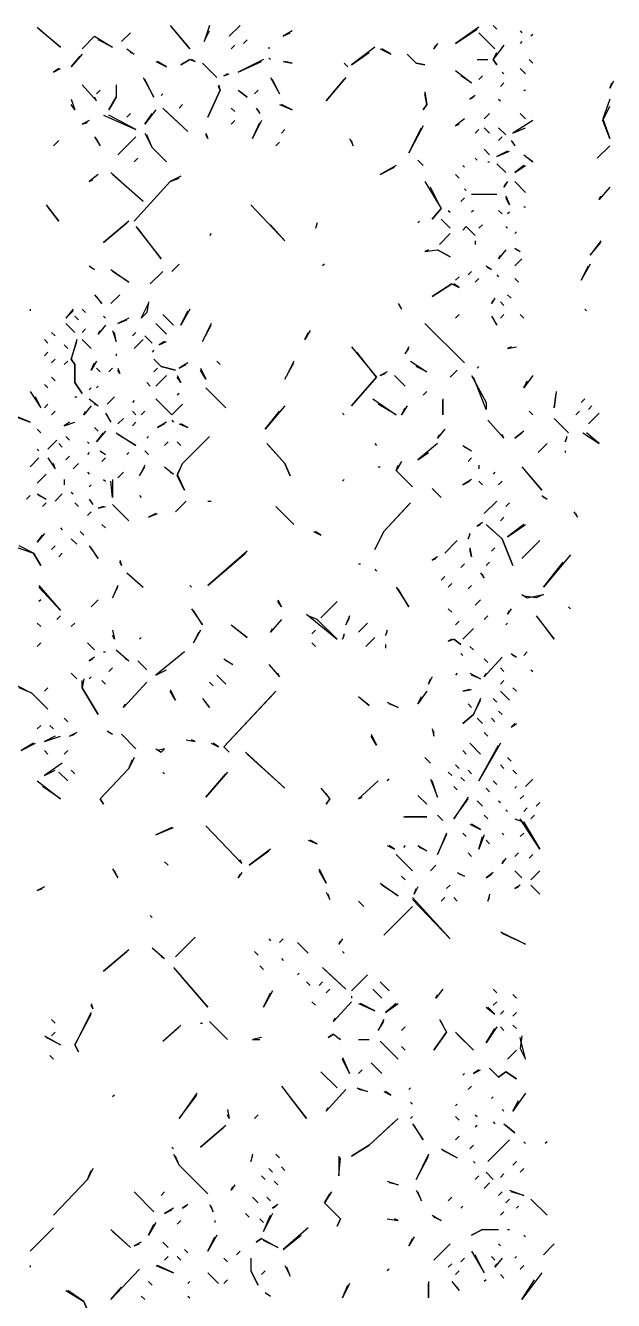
# Model space of a CAD drawing. Extents: x 1 to 2775, y -31 to 2075.
# Drawn here: x 1642.9 to 1697.5, y 492.4 to 610.8 of the extents above; entities that cross this region are included whole.
import ezdxf

# ---------------------------------------------------------------- set-up
doc = ezdxf.new("R2010")
doc.units = 0
doc.layers.add('LINEWORK', color=4, linetype='CONTINUOUS')

msp = doc.modelspace()

# ---------------------------------------------------------------- linework, layer by layer
at = {"layer": 'LINEWORK'}
for points in [[(1644, 610.6667), (1646.1667, 608.8333), (1644.1667, 610.5)], [(1652.6667, 610.1667), (1651.8333, 609.3333)], [(1656.3333, 610.8333), (1658.1667, 608.6667), (1656.5, 610.6667)], [(1660, 610.8333), (1659.5, 609.3333), (1660, 610.3333)], [(1662.8333, 610.8333), (1661.8333, 609.8333)], [(1667.6667, 610.3333), (1666.8333, 609.8333), (1667.5, 610.1667)], [(1685, 610.6667), (1682.8333, 609.1667), (1684.8333, 610.5)], [(1685, 610.1667), (1686.5, 608.6667)], [(1686.3333, 610.8333), (1686.6667, 610.5)], [(1688.8333, 610.3333), (1689, 610.1667)], [(1690, 610), (1689.8333, 609.8333)], [(1649.3333, 609.8333), (1648.1667, 608.6667), (1649.3333, 609.8333), (1651, 608.8333), (1649.6667, 609.5)], [(1652.3333, 608.6667), (1653, 608.1667), (1652.6667, 608.3333)], [(1662.3333, 609), (1662, 608.6667)], [(1663.5, 609.5), (1663.1667, 609.1667)], [(1665.5, 608.8333), (1665.5, 608.6667)], [(1675.3333, 608.8333), (1673.1667, 607.1667), (1674.8333, 608.3333)], [(1675.8333, 608.6667), (1676.8333, 608.1667), (1676, 608.6667)], [(1681.1667, 609.1667), (1680.8333, 608.6667), (1681, 609)], [(1687.3333, 609), (1686.3333, 607.6667), (1686.6667, 607.1667), (1686.3333, 607.6667), (1686.6667, 608.3333)], [(1689, 609.3333), (1688.8333, 609.1667)], [(1648.1667, 608.1667), (1647.1667, 607), (1648, 608)], [(1655, 607.5), (1656, 607), (1655.1667, 607.5)], [(1658.1667, 607.6667), (1657.3333, 607.1667), (1658.1667, 607.6667), (1658.6667, 607.5), (1658.3333, 607.6667)], [(1665, 607.6667), (1662.6667, 606.5), (1664.8333, 607.5)], [(1665.5, 607.8333), (1665.6667, 607.6667)], [(1666.8333, 607.5), (1667.6667, 607.3333), (1667, 607.5)], [(1678.3333, 608.1667), (1679.1667, 607.3333), (1680, 607.1667), (1679.1667, 607.3333)], [(1684.8333, 607.6667), (1685.8333, 607.6667)], [(1689.6667, 607.6667), (1690, 607.3333)], [(1646, 606.8333), (1645.5, 606.5), (1646.1667, 606.8333)], [(1659.3333, 607.3333), (1660.6667, 606)], [(1661.6667, 606.3333), (1661.3333, 606.1667), (1661.8333, 606.3333)], [(1672.5, 607.3333), (1672.8333, 607)], [(1682.8333, 606.6667), (1684.3333, 605.5), (1683.3333, 606.1667)], [(1687.1667, 606.5), (1687.3333, 606.3333)], [(1688.8333, 606.8333), (1689.3333, 606.3333)], [(1648.1667, 605.3333), (1649.5, 603.8333), (1649.3333, 604.1667)], [(1651.3333, 605.3333), (1651.3333, 604.1667), (1650.6667, 603), (1651.3333, 604.1667)], [(1653.8333, 606), (1654.8333, 604.1667), (1654, 605.8333)], [(1660.8333, 605.3333), (1661, 604.8333), (1659.8333, 602.3333), (1661, 604.8333), (1660.8333, 605.1667)], [(1665.6667, 606), (1666.5, 604.5), (1665.8333, 605.8333)], [(1672.6667, 606), (1670.8333, 603.8333), (1672.5, 605.8333)], [(1685.3333, 606.1667), (1685, 605.8333)], [(1687.3333, 605.5), (1687, 605.1667)], [(1697.5, 605.6667), (1697.1667, 605), (1697.3333, 605.5)], [(1647.1667, 604), (1647.5, 603), (1647.1667, 603.5)], [(1649.8333, 604.8333), (1649.5, 604.5)], [(1655.6667, 604.5), (1655.5, 604.3333)], [(1662.6667, 604.8333), (1663.5, 604.1667), (1662.8333, 604.6667)], [(1664.5, 604.8333), (1664.1667, 604.5)], [(1680, 604.6667), (1680.1667, 603.5), (1679.8333, 603), (1680.1667, 603.5), (1680, 604.5)], [(1684.6667, 604.3333), (1684.1667, 604), (1684.5, 604.1667)], [(1686.8333, 604), (1687, 603.8333)], [(1689.1667, 604.8333), (1689.3333, 604.8333)], [(1697.1667, 604), (1696.5, 602.1667), (1697.1667, 600.3333), (1696.5, 602), (1697.1667, 603.3333)], [(1655, 603), (1654, 601.6667), (1654.6667, 602.6667)], [(1655.6667, 603.1667), (1658, 601), (1655.8333, 603)], [(1657.5, 603.5), (1657.1667, 603.1667)], [(1662, 603.1667), (1662.3333, 602.8333)], [(1664.3333, 603.1667), (1664.6667, 602.6667), (1664.5, 603)], [(1666.5, 603.5), (1667.6667, 603), (1666.6667, 603.5)], [(1648.8333, 602), (1648.1667, 601.6667), (1648.6667, 601.8333)], [(1650.1667, 602.5), (1653.1667, 601.1667), (1650.6667, 602.5)], [(1652.6667, 602.6667), (1652.3333, 602.3333)], [(1662.3333, 602), (1662, 601.6667)], [(1664.8333, 602), (1664, 600.3333), (1664.6667, 601.8333)], [(1683.6667, 602.1667), (1682.8333, 601.5), (1683.1667, 601.6667)], [(1686, 602.6667), (1685.5, 602.1667)], [(1690, 602), (1688.1667, 600.8333), (1689.3333, 601.3333)], [(1688.8333, 602.6667), (1689.3333, 602.1667)], [(1649.3333, 600.5), (1649.8333, 599.6667), (1649.5, 600.3333)], [(1653.1667, 600.5), (1651.5, 598.8333)], [(1654, 600.8333), (1654.6667, 599.5), (1656, 598.1667), (1654.6667, 599.5), (1654.1667, 600.6667)], [(1659.6667, 600.8333), (1659.8333, 600.3333), (1659.6667, 600.6667)], [(1667, 601.1667), (1666.6667, 600.8333)], [(1679.8333, 601.5), (1678.5, 599), (1679.6667, 601.3333)], [(1685, 601.1667), (1684.6667, 600.8333)], [(1685.5, 601.3333), (1686, 600.8333)], [(1686.8333, 601.3333), (1687.5, 600.6667)], [(1687.1667, 600.5), (1686.8333, 600.1667)], [(1646, 600.1667), (1645.5, 599.6667)], [(1666.5, 600), (1666.1667, 599.6667)], [(1673, 600.3333), (1673.3333, 599.6667), (1673.1667, 600.1667)], [(1685.5, 599.3333), (1686, 598.8333)], [(1688, 600.1667), (1688.3333, 599.6667), (1688.1667, 600)], [(1697.1667, 599.6667), (1696, 598.5)], [(1653.3333, 598.5), (1653, 598.1667)], [(1679.3333, 598.3333), (1679.8333, 597.8333)], [(1684.6667, 598.5), (1684.8333, 598.3333)], [(1685.8333, 598.1667), (1686, 598.1667)], [(1687.6667, 599.1667), (1686.6667, 598.6667), (1687.8333, 599.1667)], [(1689.1667, 598.8333), (1690, 598.1667), (1689.3333, 598.6667)], [(1649.6667, 597), (1648.8333, 596.3333), (1649.1667, 596.5)], [(1650.8333, 597.1667), (1653.8333, 594.5), (1651, 597)], [(1657.3333, 596.8333), (1656.3333, 596.3333), (1653, 592.6667), (1656.3333, 596.3333), (1657.1667, 596.6667)], [(1677.3333, 597.8333), (1675.8333, 597), (1677.1667, 597.6667)], [(1682.8333, 597), (1683.1667, 596.6667)], [(1683.5, 597.8333), (1683.6667, 597.6667)], [(1686.6667, 598), (1687.5, 597.1667)], [(1689.1667, 597.8333), (1688.3333, 597.1667), (1689.3333, 597.8333)], [(1680, 596.3333), (1681.5, 593.8333), (1680.6667, 592.8333), (1681.5, 593.8333), (1680.5, 595.8333)], [(1683.6667, 595.6667), (1683.8333, 595.5)], [(1687.6667, 596.3333), (1687.3333, 595.8333), (1687.5, 596.1667)], [(1688.3333, 596.3333), (1689.3333, 595.3333)], [(1697.1667, 595.8333), (1696.1667, 594.6667), (1696.3333, 595)], [(1683.6667, 594.8333), (1683.3333, 594.5)], [(1684.3333, 595.1667), (1686.6667, 595.1667)], [(1687.5, 595), (1687.8333, 594.1667), (1687.5, 594.8333)], [(1644.8333, 594.1667), (1646, 592.6667), (1645, 594)], [(1663.8333, 594.1667), (1667, 590.8333), (1665.6667, 592.3333)], [(1682.1667, 593.6667), (1682.3333, 593.5)], [(1684.5, 593.6667), (1684.3333, 593.5)], [(1686.8333, 593.6667), (1687.1667, 593.3333)], [(1687.8333, 593.5), (1687.6667, 593.3333)], [(1689.1667, 594), (1689.3333, 594)], [(1652.5, 592.6667), (1650.1667, 590.6667), (1652.3333, 592.5)], [(1653.1667, 592.1667), (1655.5, 589.1667), (1653.3333, 592)], [(1670, 592.5), (1669.8333, 592), (1670, 592.3333)], [(1679.5, 592.6667), (1679.3333, 592.5)], [(1681.5, 592.8333), (1682.3333, 592)], [(1683.8333, 592.1667), (1683.5, 591.8333), (1683.8333, 592.1667), (1684.6667, 591.3333)], [(1685.3333, 592.3333), (1685, 592)], [(1687.5, 592.1667), (1687.6667, 592)], [(1660.1667, 591.5), (1660, 591.3333)], [(1682.3333, 591.5), (1681.3333, 590.5)], [(1688.5, 591.6667), (1688.3333, 591.5)], [(1680.3333, 590), (1680, 589.8333), (1681.1667, 590), (1682.3333, 589.3333), (1681.1667, 590)], [(1684.6667, 590.8333), (1684.6667, 590.5)], [(1687.5, 590), (1686.8333, 589.1667), (1687, 589.5)], [(1688.3333, 590.1667), (1688.8333, 589.8333), (1688.5, 590)], [(1696.3333, 590.8333), (1695.3333, 589.5), (1696.3333, 590.6667)], [(1657.1667, 588.6667), (1656.5, 588)], [(1670.6667, 588.6667), (1670.5, 588.5)], [(1689, 589.1667), (1688.3333, 588.5)], [(1695.3333, 588.6667), (1694.5, 587.1667), (1695.1667, 588.5)], [(1648.8333, 588.5), (1649.3333, 588.1667), (1649, 588.3333)], [(1650.8333, 588.1667), (1652.5, 587), (1651, 588)], [(1655.6667, 588), (1654.5, 586.8333)], [(1683.1667, 587.5), (1682.8333, 587.1667)], [(1684.3333, 588), (1684, 587.6667)], [(1685.6667, 588.5), (1686.1667, 588.1667), (1685.8333, 588.3333)], [(1686.6667, 587.6667), (1686.8333, 587.5)], [(1682.5, 586.8333), (1680.6667, 585.6667), (1682.5, 586.8333), (1683.1667, 586.5), (1682.6667, 586.8333)], [(1685, 587.3333), (1684.6667, 587)], [(1688.3333, 587.3333), (1688.6667, 587)], [(1649.3333, 585.8333), (1650, 585), (1649.5, 585.6667)], [(1651.6667, 585.8333), (1650.8333, 585)], [(1654.3333, 585.1667), (1654.1667, 584.1667), (1653.6667, 583.6667), (1654.3333, 585)], [(1677.5, 585), (1677.8333, 584.5), (1677.6667, 584.8333)], [(1686.5, 585.5), (1686.1667, 585), (1686.3333, 585.3333)], [(1687, 585.1667), (1687.3333, 584.8333)], [(1687.6667, 585.8333), (1688, 585.5)], [(1643.3333, 584.5), (1643.3333, 584.3333)], [(1647.3333, 584.5), (1646.6667, 583.6667), (1647.3333, 584.3333)], [(1647.5, 583.8333), (1647.8333, 583.5)], [(1648.1667, 584.5), (1648.5, 584.1667)], [(1650.1667, 583.8333), (1650.3333, 583.6667)], [(1655.6667, 584), (1656.6667, 583)], [(1658.1667, 584.5), (1657.3333, 583), (1658, 584.3333)], [(1683.1667, 584), (1682.8333, 583.6667)], [(1686.1667, 583.8333), (1686.6667, 583), (1686.3333, 583.6667)], [(1687.3333, 584), (1687, 583.6667)], [(1688.8333, 584), (1689.1667, 583.6667)], [(1694.8333, 584.5), (1695, 584.3333)], [(1646.6667, 583.1667), (1647.5, 582.3333)], [(1648.5, 582.6667), (1648.1667, 582.3333)], [(1650.3333, 583), (1649.6667, 582.1667), (1649.8333, 582.5)], [(1652.5, 583.6667), (1651.5, 583.1667), (1652.3333, 583.5)], [(1655, 583.1667), (1656, 582.1667)], [(1660.1667, 583.1667), (1659.3333, 581.5), (1660.1667, 583)], [(1680, 583.1667), (1683.6667, 579.5)], [(1644.6667, 581.6667), (1645, 581.3333)], [(1645.3333, 582.3333), (1645.6667, 582)], [(1647.6667, 581.6667), (1647.1667, 579.8333), (1647.5, 579.3333), (1647.5, 577.6667), (1648.1667, 576.6667), (1647.5, 577.6667), (1647.5, 579.3333), (1647.1667, 579.8333), (1647.6667, 581.5)], [(1648.1667, 581.6667), (1649, 580.8333)], [(1651, 582.5), (1651.3333, 581.5), (1651.1667, 582.3333)], [(1653.1667, 582.3333), (1652.8333, 582)], [(1653.8333, 581.6667), (1653, 580.8333)], [(1654, 582), (1654.6667, 581.3333)], [(1655.8333, 581.5), (1655.3333, 581.1667), (1656, 581.5)], [(1669.3333, 582.5), (1668.8333, 581.6667), (1669.1667, 582.3333)], [(1645, 580.5), (1644.6667, 580.1667)], [(1646.5, 581.1667), (1646.8333, 580.8333)], [(1651.3333, 580.3333), (1651.3333, 580.1667)], [(1654.8333, 580.6667), (1654.6667, 580.5)], [(1673.1667, 581), (1675.5, 578.1667), (1673.1667, 575.5), (1675.5, 578.1667), (1673.6667, 580.5)], [(1678.5, 581), (1678.1667, 580.3333), (1678.5, 580.8333)], [(1688, 581), (1687.6667, 580.8333), (1688.5, 581)], [(1645.6667, 579.8333), (1645.3333, 579.5)], [(1646.8333, 579.6667), (1646.5, 579.3333)], [(1649.5, 579.6667), (1649, 578.8333), (1649.3333, 579.5)], [(1654.8333, 579.8333), (1655.5, 579.1667), (1656.8333, 578.8333), (1655.5, 579.1667)], [(1658, 579.5), (1657.1667, 579), (1657.8333, 579.3333)], [(1660.6667, 579.6667), (1661, 579.3333)], [(1667.8333, 579.6667), (1667, 578), (1667.8333, 579.5)], [(1678.6667, 579.6667), (1680.1667, 578.6667), (1679.1667, 579.1667)], [(1685, 579.1667), (1684.8333, 579)], [(1645.3333, 578.1667), (1645.6667, 577.8333)], [(1649.5, 579), (1649.8333, 578.6667)], [(1651, 579), (1650.6667, 578.6667)], [(1651.5, 579), (1651.6667, 578.5), (1651.5, 578.8333)], [(1655.1667, 579), (1654.8333, 578.6667)], [(1656, 578.3333), (1655, 577.3333)], [(1657, 578.3333), (1657.3333, 577.6667), (1657, 578.1667)], [(1659.1667, 579), (1659.6667, 578), (1659.1667, 578.8333)], [(1676.5, 578.6667), (1675.8333, 578.3333), (1676.3333, 578.5)], [(1677.1667, 578.3333), (1678.1667, 577.3333)], [(1683, 578.8333), (1682.3333, 578.1667), (1682.8333, 578.6667)], [(1684.3333, 578.3333), (1685.6667, 575.8333), (1685.6667, 575.1667), (1684.5, 578.1667)], [(1690, 578.3333), (1689.1667, 577.1667), (1689.5, 577.8333)], [(1643.3333, 576.8333), (1644.3333, 575.3333), (1643.8333, 576.3333)], [(1644.6667, 577.5), (1645, 577.1667)], [(1649, 577.1667), (1648.8333, 577)], [(1649.6667, 577.3333), (1649.5, 577.1667)], [(1654.1667, 577.6667), (1654.5, 577.3333)], [(1659.6667, 577.1667), (1661.5, 575.3333)], [(1680.1667, 576.8333), (1679.8333, 576.5)], [(1692.1667, 576.8333), (1692, 575.3333), (1692.1667, 576.6667)], [(1645, 575.6667), (1644.6667, 575.3333)], [(1647.5, 576.3333), (1647.6667, 576.3333)], [(1648.8333, 576.1667), (1649.6667, 575.5), (1649.3333, 575.6667)], [(1651.1667, 576.3333), (1650.5, 575.6667)], [(1653, 576), (1652.8333, 575.8333)], [(1655, 576.1667), (1656.5, 574.6667), (1657.5, 575.6667), (1656.5, 574.6667)], [(1657.1667, 576.6667), (1657, 576.5)], [(1675.1667, 576.1667), (1677.3333, 574.6667), (1675.6667, 575.6667)], [(1681.6667, 576.1667), (1681.6667, 574.6667), (1681.6667, 576)], [(1694.8333, 576.1667), (1694.5, 575.8333)], [(1641.1667, 574.8333), (1643.3333, 574), (1641.3333, 574.8333)], [(1645.6667, 575), (1645.3333, 574.6667)], [(1649, 575.5), (1648.3333, 574.6667), (1648.5, 575)], [(1650.3333, 574.8333), (1650.8333, 574), (1650.5, 574.6667)], [(1652, 574.3333), (1651.5, 573.8333)], [(1652.8333, 575), (1653.1667, 574.6667)], [(1654, 575), (1653.6667, 574.6667)], [(1667, 575.5), (1665.1667, 573.3333), (1666.5, 575)], [(1672.3333, 574.8333), (1672.5, 574.6667)], [(1678.3333, 575.5), (1677.8333, 574.6667), (1678.1667, 575.3333)], [(1689.6667, 575), (1690, 574.6667)], [(1692, 574.3333), (1693.3333, 573)], [(1694.3333, 575), (1694, 574.6667)], [(1695.5, 575.5), (1695.1667, 575.1667)], [(1696.1667, 574.8333), (1695.1667, 573.8333)], [(1644, 573.3333), (1644.3333, 573)], [(1647, 574), (1646.5, 573.6667), (1647.5, 574)], [(1649.3333, 573.5), (1649.6667, 573.1667)], [(1650.3333, 573.1667), (1649.5, 572.1667), (1650.1667, 573)], [(1653.1667, 574), (1652.8333, 573.6667)], [(1656, 574), (1655.1667, 573.5), (1655.8333, 573.8333)], [(1656.5, 574.1667), (1656.6667, 574)], [(1657.1667, 573.8333), (1658, 573.5), (1657.3333, 573.8333)], [(1681.8333, 573.3333), (1681.1667, 572.5), (1681.3333, 572.8333)], [(1685.8333, 574.1667), (1687.3333, 572.5), (1687.1667, 572.8333)], [(1689.1667, 573.1667), (1688.3333, 572.5), (1689, 573)], [(1645.8333, 572.3333), (1645, 571.5)], [(1646, 572), (1646.3333, 571.6667)], [(1646.6667, 572.6667), (1647, 572.3333)], [(1648.6667, 572.1667), (1648.8333, 572)], [(1651.3333, 573), (1653.1667, 571.8333), (1651.5, 572.8333)], [(1654.3333, 572.6667), (1654.1667, 572.5)], [(1656.1667, 572.1667), (1655.8333, 571.8333)], [(1660, 572.6667), (1657.5, 570.1667), (1657, 569.1667), (1657.6667, 567.6667), (1657, 569), (1657.5, 570.1667)], [(1657, 572.1667), (1657.3333, 571.8333)], [(1665.3333, 572), (1667, 570.1667), (1667.5, 569), (1667, 570.1667), (1665.5, 571.8333)], [(1675.3333, 572), (1675.5, 571.8333)], [(1681.1667, 572), (1679.3333, 570.5), (1680.3333, 571.1667)], [(1691.3333, 572), (1690.5, 571.1667)], [(1693.1667, 572.6667), (1693, 572.1667), (1693.1667, 572.5)], [(1694.6667, 573), (1696.1667, 572), (1695, 573)], [(1644, 571.5), (1644.1667, 571.3333)], [(1647, 570.8333), (1646.6667, 570.5)], [(1648.8333, 571.1667), (1648.6667, 571)], [(1649.8333, 571.3333), (1650.3333, 571), (1650, 571.1667)], [(1652.5, 571.1667), (1652.3333, 571)], [(1654, 571.3333), (1654.3333, 571)], [(1683.5, 571.8333), (1684.3333, 571.3333), (1683.6667, 571.6667)], [(1693, 571.3333), (1693, 571.1667)], [(1644.1667, 570.6667), (1643.3333, 569.8333)], [(1645, 570.6667), (1645.6667, 569.6667), (1645.5, 570.1667)], [(1647.8333, 570.1667), (1647.3333, 569.6667)], [(1650.3333, 570.6667), (1650, 570.3333)], [(1654, 570), (1653.5, 569), (1654, 569.8333)], [(1655.8333, 569.8333), (1656.6667, 569.1667), (1656.3333, 569.3333)], [(1675.6667, 569.8333), (1675.8333, 569.8333)], [(1677.8333, 570.3333), (1677.3333, 569.5), (1678.8333, 568), (1677.3333, 569.5), (1677.5, 570)], [(1684.3333, 570.6667), (1684, 570.3333)], [(1685, 570), (1685, 569.6667)], [(1689, 569.8333), (1690.8333, 567.6667), (1689.1667, 569.6667)], [(1644.8333, 569.1667), (1644, 568.3333)], [(1646.5, 568.6667), (1646.5, 568.1667)], [(1648.6667, 569.3333), (1648.8333, 569.1667)], [(1650.1667, 568.6667), (1650.3333, 568.5)], [(1651, 568.6667), (1651, 567), (1650.8333, 568.5)], [(1652, 569.3333), (1651.5, 568.8333)], [(1672.5, 568.6667), (1672.3333, 568.5)], [(1684.3333, 568.6667), (1683.5, 568.1667), (1684.1667, 568.5)], [(1685, 568.5), (1685.3333, 568.1667)], [(1686.5, 569.3333), (1686.3333, 569.1667)], [(1687.1667, 568.5), (1686.8333, 568.1667)], [(1644, 567.3333), (1644.8333, 566.8333), (1644.1667, 567.1667)], [(1646.3333, 567.3333), (1645.6667, 566.6667)], [(1647.1667, 567.5), (1647.3333, 567.3333)], [(1649, 568.1667), (1648.8333, 568)], [(1680.6667, 567.8333), (1681.5, 567)], [(1643.3333, 567.1667), (1643, 566.8333)], [(1644.8333, 566.5), (1644.5, 566.1667)], [(1647.5, 566.5), (1647.8333, 566.1667)], [(1648.8333, 566.8333), (1649.1667, 566.3333), (1649, 566.6667)], [(1650.1667, 566.1667), (1649.6667, 566), (1650.3333, 566.1667)], [(1651, 566.3333), (1652.5, 564.8333)], [(1653.5, 567.1667), (1653.6667, 567)], [(1657.8333, 566.6667), (1656.8333, 565.6667)], [(1659.8333, 566.6667), (1660.1667, 566.6667)], [(1666.1667, 566.1667), (1667.8333, 564.5)], [(1678.6667, 566.5), (1676.1667, 563.8333), (1675.3333, 562.1667), (1676.1667, 563.8333), (1678.5, 566.3333)], [(1686.6667, 566.6667), (1685.5, 565.5)], [(1687.8333, 566.5), (1687.5, 566.1667)], [(1690.8333, 567.1667), (1691.3333, 566.8333), (1691, 567)], [(1649, 565.6667), (1648.6667, 565.3333)], [(1655, 565.5), (1654.3333, 565.1667), (1655.1667, 565.5)], [(1687.3333, 565.1667), (1687, 564.8333)], [(1693.8333, 565.6667), (1694.1667, 565.1667), (1694, 565.5)], [(1644.6667, 563.6667), (1644, 562.8333), (1644.5, 563.5)], [(1646.1667, 564.1667), (1646.3333, 564)], [(1648, 563.8333), (1648.3333, 563.5)], [(1650, 564.5), (1650.3333, 564.1667)], [(1669.6667, 563.8333), (1670.3333, 563.5), (1669.8333, 563.8333)], [(1684.1667, 563.6667), (1684, 563.1667), (1684.1667, 563.5)], [(1685.3333, 564.6667), (1684.8333, 564.3333), (1685.1667, 564.5)], [(1685.6667, 564.5), (1687.1667, 563.1667), (1688.1667, 560.6667), (1687.1667, 563.1667), (1685.8333, 564.3333)], [(1689.1667, 564.5), (1687.6667, 563.3333), (1689.3333, 564.5)], [(1641.6667, 562.5), (1643.6667, 561.8333), (1644.3333, 560.6667), (1643.6667, 561.8333), (1642.3333, 562.5)], [(1645.6667, 562.5), (1645.3333, 562.1667)], [(1647.1667, 563.1667), (1647.6667, 562.6667)], [(1648.8333, 562.5), (1649.6667, 561.3333), (1649, 562.3333)], [(1683, 563), (1681.8333, 561.8333)], [(1690.6667, 563), (1689, 561.3333)], [(1646.3333, 561.8333), (1646, 561.5)], [(1663.5, 562), (1659.8333, 558.8333), (1663.3333, 561.8333)], [(1681.1667, 561.5), (1680.6667, 561.1667), (1681, 561.3333)], [(1684.1667, 562.3333), (1684.3333, 561.5), (1684.1667, 562.1667)], [(1686.5, 562.3333), (1686.1667, 562)], [(1693.5, 561.6667), (1691, 558.6667), (1692.8333, 561)], [(1651.6667, 561.1667), (1651.8333, 560.6667), (1651.6667, 561)], [(1673.8333, 560.8333), (1674, 560.8333)], [(1675.3333, 560.3333), (1675.5, 560.1667)], [(1683.6667, 560.8333), (1683.3333, 560.5)], [(1686, 561), (1685.6667, 560.6667)], [(1652.3333, 560), (1653.8333, 558.6667), (1652.5, 559.8333)], [(1681.8333, 559.6667), (1681.5, 559.3333)], [(1682.5, 559), (1682.1667, 558.6667)], [(1685.1667, 560), (1685.5, 559.5), (1685.3333, 559.8333)], [(1644.1667, 558.8333), (1646.1667, 556.5), (1644.1667, 558.6667)], [(1651.5, 558.8333), (1651, 557.6667), (1651.5, 558.6667)], [(1658.1667, 558.8333), (1658.3333, 558.6667)], [(1677.3333, 558.6667), (1678.5, 556.8333), (1677.5, 558.5)], [(1684.3333, 558.8333), (1684, 558.5)], [(1689, 558), (1689.5, 557.6667), (1691, 558), (1690.3333, 557.6667), (1689.1667, 557.8333)], [(1644.3333, 557.5), (1644.1667, 557.3333)], [(1649.6667, 557.5), (1649, 556.8333)], [(1658.3333, 556.6667), (1659.3333, 555.1667), (1658.5, 556.5)], [(1666.3333, 557.5), (1666.6667, 556.8333), (1666.3333, 557.3333)], [(1671.8333, 557.3333), (1670.3333, 555.8333)], [(1682.1667, 556.6667), (1682.5, 556.3333)], [(1685.1667, 557.5), (1684.6667, 557)], [(1688, 556.6667), (1687.6667, 556.1667), (1687.8333, 556.5)], [(1693.3333, 556.8333), (1693.5, 556.6667)], [(1646.1667, 556), (1645.8333, 555.6667)], [(1666.6667, 555.6667), (1665.6667, 554.5), (1665.8333, 554.8333)], [(1669, 556.1667), (1671.8333, 553.8333), (1670, 555.6667), (1669.1667, 556)], [(1673, 556), (1672.6667, 555.1667), (1673, 555.8333)], [(1683.1667, 555.5), (1682.8333, 555.1667)], [(1685.8333, 556), (1685.5, 555.6667)], [(1690.3333, 556), (1692, 553.8333), (1690.5, 555.8333)], [(1644, 555.3333), (1644.3333, 555)], [(1647.5, 555.3333), (1647.1667, 555)], [(1651, 554.6667), (1651.1667, 553.8333), (1651, 554.1667)], [(1659.1667, 554.6667), (1658.5, 553.5), (1659, 554.5)], [(1662, 555.1667), (1663.5, 554), (1662.1667, 555)], [(1669.8333, 554.6667), (1669.5, 554.3333)], [(1672.5, 554.3333), (1672.3333, 553.8333), (1672.5, 554.1667)], [(1674.6667, 555.3333), (1673.8333, 554.5)], [(1676.5, 554.6667), (1676.3333, 554.1667), (1676.5, 554.5)], [(1684.5, 554.8333), (1683.5, 553.8333)], [(1687.6667, 555.3333), (1687.5, 555.1667)], [(1644.3333, 553.5), (1644, 553.1667)], [(1648.6667, 553.5), (1649.3333, 552.8333)], [(1653.6667, 554), (1653.5, 553.8333)], [(1669.5, 553.5), (1669.8333, 553.1667)], [(1675.3333, 554), (1674.5, 553.1667)], [(1676.3333, 553.3333), (1676.3333, 553)], [(1682.5, 553.8333), (1682.1667, 553.6667), (1682.6667, 553.8333), (1683.3333, 553.3333), (1682.6667, 553.8333)], [(1684.1667, 553.1667), (1684.5, 552.8333)], [(1649.3333, 552.1667), (1648.8333, 551.8333), (1649.1667, 552)], [(1650.1667, 552.6667), (1650.3333, 552.6667)], [(1651.3333, 552.8333), (1652.5, 551.8333), (1652.1667, 552)], [(1653.3333, 551.8333), (1654.1667, 551)], [(1657.6667, 552.6667), (1655, 550.5), (1656, 551)], [(1661.3333, 552), (1662.1667, 551.5), (1661.5, 551.8333)], [(1683.3333, 552.5), (1683.5, 552.3333)], [(1687.1667, 552.1667), (1685.5, 550.3333), (1685.6667, 550.6667)], [(1685.5, 552), (1685.8333, 551.6667)], [(1688, 552.5), (1688.5, 552.1667), (1688.1667, 552.3333)], [(1689.5, 552.6667), (1689.1667, 552.3333)], [(1647.1667, 550.6667), (1647.6667, 550.1667)], [(1651, 551.1667), (1650.6667, 550.8333)], [(1665.5, 551.5), (1666.5, 550.3333), (1666.3333, 550.6667)], [(1683, 550.6667), (1682.8333, 550.5)], [(1684.1667, 550.6667), (1685.1667, 550.1667), (1684.3333, 550.5)], [(1687, 551.1667), (1687.3333, 550.8333)], [(1689.8333, 551), (1690, 550.8333)], [(1642.1667, 549.5), (1643.5, 548.8333), (1645, 547.3333), (1643.5, 548.8333), (1642.3333, 549.3333)], [(1648.3333, 550.1667), (1648.1667, 549.3333), (1649.6667, 546.8333), (1648.1667, 549.3333), (1648.1667, 550)], [(1649, 550.3333), (1648.8333, 550.1667)], [(1650, 550), (1650.3333, 549.6667)], [(1654.1667, 549.8333), (1652, 547.5), (1652.1667, 547.8333)], [(1660, 549.8333), (1660.3333, 549.5)], [(1660.6667, 550.5), (1661.5, 549.6667)], [(1680.6667, 550.3333), (1680.3333, 549.6667), (1680.5, 550.1667)], [(1687.3333, 550), (1687, 549.6667)], [(1645, 549.3333), (1644.6667, 549)], [(1656.3333, 549.1667), (1656.8333, 548.1667), (1656.3333, 549)], [(1659.3333, 548.3333), (1660, 547.5), (1659.5, 548.1667)], [(1666.1667, 549), (1661.3333, 543.8333), (1661.8333, 543.3333), (1661.3333, 543.8333), (1666, 548.8333)], [(1673.8333, 548.5), (1674.8333, 547.6667), (1674, 548.3333)], [(1680.1667, 549), (1679.3333, 547.8333), (1679.6667, 548.5)], [(1684.1667, 549.1667), (1683.5, 549), (1684.3333, 549.1667)], [(1685.1667, 548.3333), (1684.5, 546.8333), (1683.5, 546), (1684.5, 546.8333), (1685.1667, 548.1667)], [(1686.3333, 548.3333), (1686.6667, 548)], [(1687, 549), (1687.8333, 548.1667)], [(1688.1667, 549.3333), (1688.5, 549)], [(1676.5, 548), (1677.5, 547.5), (1676.6667, 547.8333)], [(1684, 547.8333), (1684.3333, 547.5)], [(1686.8333, 547.1667), (1687.1667, 546.8333)], [(1646.5, 546.5), (1646.8333, 546.1667)], [(1684.8333, 546.5), (1685.3333, 546)], [(1686.1667, 546.5), (1686.5, 546.1667)], [(1688.3333, 546), (1688, 545.6667), (1688.5, 546)], [(1644.3333, 545.8333), (1644, 545.5)], [(1645.6667, 544.8333), (1644.6667, 544.3333), (1646.1667, 544.8333)], [(1645.1667, 545.8333), (1645.5, 545.5)], [(1647.6667, 545.1667), (1647, 544.8333), (1647.5, 545)], [(1650.5, 545.3333), (1651, 545), (1650.6667, 545.1667)], [(1651.8333, 545), (1653.1667, 543.6667)], [(1675, 545), (1675.5, 544), (1675, 544.8333)], [(1680.6667, 545.5), (1680.8333, 544.8333), (1680.8333, 545.3333)], [(1685.5, 545.1667), (1685.8333, 544.8333)], [(1643.6667, 544.1667), (1642.5, 543.5), (1643.8333, 544.1667)], [(1655, 543.6667), (1655.5, 543.3333), (1655.8333, 543.6667), (1655.1667, 543.5)], [(1657.8333, 544.5), (1658.6667, 544.3333), (1658.3333, 544.5)], [(1660.1667, 544.1667), (1660.8333, 543.8333), (1660.3333, 544.1667)], [(1684.1667, 544.1667), (1685.1667, 543.1667)], [(1687, 544.1667), (1685, 540.6667), (1686.8333, 544)], [(1644.6667, 543.5), (1645, 543.1667)], [(1646.8333, 543.5), (1646.5, 543.1667)], [(1653, 542.8333), (1652.5, 541.8333), (1649.8333, 539), (1650.1667, 538.5), (1649.8333, 539), (1652.5, 541.8333), (1652.8333, 542.6667)], [(1663.3333, 543.3333), (1667, 540), (1663.5, 543.1667)], [(1680, 542.8333), (1680.5, 542.3333)], [(1683.5, 543.5), (1683.8333, 543.1667)], [(1687.6667, 542.8333), (1688, 542.5)], [(1646.3333, 542.3333), (1644.6667, 541.1667), (1645.6667, 541.6667)], [(1646, 541.5), (1646.8333, 540.6667)], [(1647.1667, 541.6667), (1647.5, 541.3333)], [(1655.6667, 541.5), (1655.8333, 541.3333)], [(1661.6667, 541.5), (1659.6667, 539.1667), (1661.5, 541.3333)], [(1682.1667, 541.5), (1682.5, 541.1667)], [(1682.8333, 542.1667), (1683.1667, 541.8333)], [(1684, 541.6667), (1684.3333, 541.3333)], [(1687, 542.1667), (1687.3333, 541.8333)], [(1688.1667, 541.6667), (1688.5, 541.3333)], [(1644, 540.6667), (1646.1667, 539), (1644.5, 540.1667)], [(1670.3333, 540), (1671.1667, 539), (1670.8333, 538.5), (1671.1667, 539), (1670.8333, 539.5)], [(1675.6667, 540.6667), (1673.8333, 539), (1674.1667, 539.1667)], [(1676.6667, 540.8333), (1676.5, 540.6667)], [(1680.5, 540.8333), (1681.1667, 539.1667), (1680.6667, 540.6667)], [(1682.6667, 540.1667), (1683, 539.8333)], [(1683.3333, 541), (1683.6667, 540.6667)], [(1685.6667, 540), (1686, 539.6667)], [(1686.3333, 540.6667), (1686.6667, 540.3333)], [(1688.5, 540.1667), (1688.3333, 540)], [(1690, 540.8333), (1689.3333, 540.1667)], [(1679.3333, 539.3333), (1680.1667, 538.5)], [(1684, 539.1667), (1682.6667, 537.1667), (1684, 539)], [(1684.8333, 538.8333), (1685.3333, 538.3333)], [(1686.8333, 538.8333), (1687, 538.6667)], [(1689.1667, 539.3333), (1688.8333, 539)], [(1687.5, 538), (1687.6667, 537.8333)], [(1689.5, 538.1667), (1689.1667, 537.8333)], [(1690.6667, 538.6667), (1690.3333, 538.3333)], [(1659.6667, 536.5), (1663, 533), (1662.8333, 533.3333)], [(1678, 537.3333), (1680.1667, 537.3333), (1678.1667, 537.3333)], [(1681.1667, 537.5), (1681.6667, 537)], [(1684.1667, 536.6667), (1685.1667, 536.1667), (1684.3333, 536.6667)], [(1685.5, 537.5), (1685.8333, 537.1667)], [(1688.3333, 537.1667), (1689.1667, 536.8333), (1690.6667, 534.3333), (1688.8333, 537.1667)], [(1690.1667, 537.5), (1689.8333, 537.1667)], [(1656.5, 536.3333), (1655, 535.6667), (1656.6667, 536.3333)], [(1682, 535.8333), (1681.1667, 533.8333), (1682, 535.6667)], [(1683.5, 535.8333), (1683.8333, 535.5)], [(1685.5, 535.6667), (1685, 534.3333), (1685.3333, 535.5)], [(1687.1667, 535.8333), (1687.3333, 535.6667)], [(1689.1667, 535.8333), (1688.8333, 535.5)], [(1665.6667, 534.3333), (1663.6667, 532.8333), (1665.5, 534.1667)], [(1669.1667, 535.1667), (1670, 534.8333), (1669.3333, 535.1667)], [(1676.5, 534.6667), (1677.1667, 534.3333), (1676.6667, 534.6667)], [(1678.1667, 534.6667), (1678, 534.5)], [(1679.3333, 534.6667), (1680.1667, 534.1667), (1679.5, 534.5)], [(1685.6667, 535.1667), (1686, 534.8333)], [(1655.8333, 533.1667), (1656.1667, 532.8333)], [(1677.3333, 533.8333), (1678.8333, 532.3333)], [(1684, 534), (1684.3333, 533.6667)], [(1687.5, 533.5), (1687.1667, 533), (1687.3333, 533.3333)], [(1688.6667, 534), (1688.3333, 533.6667)], [(1690, 533.8333), (1689.6667, 533.5)], [(1651, 532.5), (1651.5, 531.6667), (1651.1667, 532.3333)], [(1663, 532.1667), (1662.6667, 531.6667), (1662.8333, 532)], [(1670.1667, 532.5), (1670.8333, 531.1667), (1670.1667, 532.3333)], [(1677.8333, 531.8333), (1678.1667, 531.5)], [(1681, 532.8333), (1680.5, 532.3333)], [(1683, 532.1667), (1683.6667, 531.8333), (1683.1667, 532)], [(1686.3333, 532.1667), (1685.6667, 531.6667), (1686.1667, 532)], [(1688.3333, 532.3333), (1689, 531.6667)], [(1690.6667, 532.3333), (1689.8333, 531.5)], [(1644.6667, 530.8333), (1644, 530.5), (1644.5, 530.6667)], [(1675.8333, 531.1667), (1677.5, 530), (1676, 531)], [(1679.3333, 530.8333), (1679, 530.1667), (1679.1667, 530.6667)], [(1682.3333, 531), (1682, 530.6667)], [(1688.8333, 531), (1688.3333, 530.6667), (1688.6667, 530.8333)], [(1689.8333, 531), (1690.6667, 530.1667)], [(1670.8333, 530.3333), (1671.1667, 529.6667), (1671, 530.1667)], [(1673.8333, 529.5), (1674.3333, 529)], [(1678.8333, 529.8333), (1682.3333, 526), (1678.8333, 529.6667)], [(1681.8333, 529.8333), (1681.5, 529.5)], [(1682.6667, 529.8333), (1683, 529.5)], [(1686, 530.1667), (1685.8333, 529.5), (1686, 529.8333)], [(1654.5, 528.1667), (1654.6667, 528)], [(1678.8333, 529), (1676.1667, 526.3333)], [(1658.6667, 526.1667), (1656.8333, 524.3333)], [(1665.5, 526), (1665.6667, 525.8333)], [(1666.8333, 526), (1666.5, 525.6667)], [(1672.3333, 526), (1672, 525.5), (1672.1667, 525.8333)], [(1687, 526.6667), (1689.3333, 525.5), (1687.1667, 526.5)], [(1652.5, 525), (1650.1667, 523), (1652.3333, 524.8333)], [(1654.6667, 525.1667), (1655.8333, 524.1667), (1655.5, 524.3333)], [(1664.1667, 524.8333), (1664.5, 524.5)], [(1668.1667, 525.6667), (1669.1667, 524.6667)], [(1672.3333, 524.8333), (1672.5, 524.6667)], [(1664.6667, 523.5), (1665, 523.1667)], [(1666.6667, 524.1667), (1666.8333, 524)], [(1656.6667, 523.3333), (1659.8333, 519.6667), (1656.8333, 523.1667)], [(1668.3333, 522.8333), (1668.1667, 522.6667)], [(1670.5, 523.3333), (1672.6667, 521.3333), (1670.6667, 523.1667)], [(1674.6667, 522.6667), (1673.1667, 521.1667)], [(1665.8333, 521.1667), (1665, 519.6667), (1665.6667, 521)], [(1669, 522), (1669.3333, 521.6667)], [(1670.5, 522), (1670.1667, 521.6667)], [(1671.1667, 521.3333), (1670.8333, 521)], [(1675.1667, 521.3333), (1676, 520.5)], [(1675.8333, 522), (1676.6667, 521.1667)], [(1681.6667, 521.3333), (1681, 520.5), (1681.1667, 520.8333)], [(1686.3333, 521.3333), (1686.6667, 521)], [(1649, 520), (1649.1667, 519.5), (1649, 519.8333)], [(1669.5, 520.1667), (1669.8333, 519.8333)], [(1673.1667, 520.1667), (1671.5, 518.3333), (1671.6667, 518.6667)], [(1673.1667, 520.6667), (1673.1667, 520.5)], [(1673.8333, 520), (1675.3333, 519.3333), (1674, 520)], [(1677.3333, 520), (1676.3333, 519.1667), (1677.5, 520)], [(1686.6667, 520.1667), (1686.3333, 519.8333)], [(1688.1667, 520.8333), (1688.5, 520.5)], [(1649, 519.1667), (1647.5, 516.1667), (1647.8333, 515.5), (1647.5, 516.1667), (1649, 519)], [(1685.6667, 519.6667), (1686.5, 519), (1685.8333, 519.6667)], [(1687.3333, 519.3333), (1687, 519)], [(1688.5, 519.1667), (1688.1667, 518.8333)], [(1645.3333, 518.5), (1645.6667, 518.1667)], [(1657.3333, 518), (1655.6667, 516.5), (1657.1667, 517.8333)], [(1659.1667, 518.1667), (1659.3333, 518.1667)], [(1660, 518.3333), (1661.6667, 516.6667)], [(1676.1667, 518.5), (1675.6667, 517.5), (1676.1667, 518.3333)], [(1678.1667, 517.8333), (1677.8333, 517.5)], [(1681.3333, 518.5), (1682, 517.3333), (1680.8333, 515.6667), (1682, 517.3333), (1681.5, 518.3333)], [(1686.6667, 517.8333), (1685.6667, 516.3333), (1686.5, 517.6667)], [(1687, 517.8333), (1687.3333, 517.5)], [(1688.1667, 518), (1688.5, 517.6667)], [(1644.6667, 517), (1646.1667, 516.1667), (1644.8333, 516.8333)], [(1645.6667, 517.3333), (1645.3333, 517)], [(1664.8333, 516.8333), (1664, 516.6667), (1664.6667, 516.6667)], [(1671.5, 517.1667), (1671, 516.8333), (1671.5, 517.1667), (1672.1667, 516.6667), (1671.8333, 516.8333)], [(1673.8333, 516.6667), (1674.8333, 516.6667)], [(1675.8333, 516.5), (1677.5, 514.8333)], [(1682.8333, 517.3333), (1684.5, 515.6667), (1683, 517.1667)], [(1689, 517), (1688.8333, 515.8333), (1689.3333, 514.8333), (1688.8333, 516.8333)], [(1645.1667, 515.1667), (1645.5, 514.8333)], [(1677.8333, 516), (1678.1667, 515.6667)], [(1688.5, 515.6667), (1687.6667, 514.8333)], [(1672.3333, 515), (1673, 513.5), (1672.3333, 514.8333)], [(1675, 514.5), (1676, 513.5)], [(1686, 514), (1686.8333, 513.1667), (1687.5, 513.6667), (1688.5, 513), (1687.5, 513.6667), (1686.8333, 513.1667)], [(1670.3333, 513.6667), (1671.8333, 512.1667)], [(1674.1667, 513.8333), (1673.8333, 513.5)], [(1683.6667, 513.5), (1683.5, 513.3333)], [(1685, 513.8333), (1684.5, 513.5), (1685.1667, 513.8333)], [(1658.8333, 511.6667), (1657.1667, 509.3333), (1658.8333, 511.5)], [(1666.6667, 512.3333), (1669, 509.3333), (1666.8333, 512.1667)], [(1672.6667, 512), (1670.8333, 510), (1671, 510.3333)], [(1673.6667, 512.1667), (1674.6667, 511.8333), (1673.8333, 512)], [(1676.1667, 511.8333), (1676.8333, 511.5), (1676.3333, 511.8333)], [(1678.6667, 512.1667), (1678.5, 512)], [(1684.3333, 512.3333), (1684, 512)], [(1689.3333, 511.6667), (1688.1667, 510), (1688.6667, 511)], [(1651.1667, 511.5), (1651, 511.3333)], [(1678.6667, 510.8333), (1678.8333, 510.6667)], [(1683, 510.6667), (1682.8333, 510.5)], [(1686.3333, 511.3333), (1686.1667, 511.1667)], [(1661.6667, 510.1667), (1661.8333, 509.3333), (1661.6667, 509.6667)], [(1664.5, 509.6667), (1664.1667, 509.3333)], [(1677.5, 509.3333), (1674.8333, 506.8333), (1673.1667, 505.8333), (1674.8333, 506.8333), (1677.3333, 509.1667)], [(1678.8333, 509.5), (1678.6667, 509.3333)], [(1682.8333, 509.5), (1683.1667, 509.1667)], [(1684.6667, 509.6667), (1684.8333, 509.5)], [(1687.1667, 510.1667), (1687.3333, 510)], [(1661.5, 508.6667), (1659.1667, 506.6667), (1661.3333, 508.5)], [(1678.8333, 508.8333), (1679.8333, 507.3333), (1679, 508.6667)], [(1684.8333, 508.6667), (1684.6667, 508.5)], [(1686.3333, 509), (1686.5, 508.8333)], [(1687.3333, 508.8333), (1688.3333, 508), (1687.5, 508.6667)], [(1683.1667, 507.6667), (1682.8333, 507.3333)], [(1684.5, 506.8333), (1684.1667, 506.5)], [(1687.8333, 507.3333), (1685.8333, 505.3333)], [(1689.1667, 507.1667), (1689.3333, 507)], [(1691.3333, 507.1667), (1691.1667, 507)], [(1656.5, 506.6667), (1656.6667, 506.5)], [(1656.6667, 506), (1657.1667, 505), (1659.8333, 502.3333), (1657.1667, 505), (1656.8333, 505.8333)], [(1664, 506), (1663.8333, 505.3333), (1664, 505.8333)], [(1666.1667, 506), (1666.5, 505.6667)], [(1672, 505.8333), (1672, 504), (1672.1667, 505.6667)], [(1680.3333, 506), (1679.1667, 503.6667), (1680.3333, 505.8333)], [(1681.5, 506.5), (1683, 505.6667), (1681.6667, 506.3333)], [(1649.1667, 504.6667), (1648.6667, 503.6667), (1645.5, 500.3333), (1648.6667, 503.6667), (1649, 504.5)], [(1665.5, 504.6667), (1665.8333, 504.3333)], [(1666.6667, 504.8333), (1667, 504.5)], [(1684.5, 505.3333), (1684.6667, 505.1667)], [(1688.5, 505.3333), (1688.1667, 505)], [(1689.1667, 504.6667), (1688.8333, 504.3333)], [(1664.8333, 504), (1665.1667, 503.6667)], [(1666, 503.5), (1666.3333, 503.1667)], [(1676.5, 503.5), (1677.5, 503.1667), (1676.6667, 503.3333)], [(1685, 504), (1684.6667, 503.6667)], [(1686, 503.3333), (1685.5, 502.8333)], [(1685.6667, 504.3333), (1686.3333, 503.6667)], [(1687.3333, 504.1667), (1687, 503.8333)], [(1653, 502.5), (1654.8333, 500.6667)], [(1655.8333, 502.5), (1655.5, 502.1667)], [(1662.3333, 503.1667), (1662, 502.6667), (1662.1667, 503)], [(1671.3333, 502.5), (1670.6667, 501.5), (1672.1667, 500), (1671.8333, 499.3333), (1672.1667, 500), (1670.6667, 501.5), (1671.1667, 502.3333)], [(1679.1667, 502.6667), (1679.6667, 501.6667), (1679.3333, 502.5)], [(1687.1667, 502.5), (1686.8333, 502.1667)], [(1687.8333, 502.6667), (1689.1667, 502.1667), (1688, 502.5)], [(1656.6667, 501), (1655.8333, 500.5), (1656.5, 500.8333)], [(1658, 501.3333), (1657.5, 501), (1657.8333, 501.1667)], [(1660, 501.3333), (1660.3333, 500.6667), (1660.1667, 501.1667)], [(1664, 502), (1664.5, 501.5)], [(1665.3333, 502), (1665.6667, 501.6667)], [(1666.3333, 501.3333), (1665.8333, 501), (1666.1667, 501.1667)], [(1682.5, 502), (1682.1667, 501.6667)], [(1683.5, 501.1667), (1683.3333, 501)], [(1687.8333, 501.8333), (1687.5, 501.5)], [(1688.6667, 501.1667), (1688.5, 501)], [(1689.8333, 501.8333), (1691.3333, 500.3333)], [(1657.3333, 499.8333), (1657, 499.5)], [(1660.5, 499.8333), (1660.5, 499.6667)], [(1663.3333, 500.5), (1663.6667, 500.1667)], [(1664.6667, 500), (1665, 499.6667)], [(1665.8333, 500.5), (1665, 498.8333), (1665.6667, 500.3333)], [(1676.5, 500), (1677.5, 499.8333), (1677.1667, 500)], [(1680.6667, 500.3333), (1681.5, 499.8333), (1680.8333, 500.1667)], [(1687.3333, 500.6667), (1687, 500.3333)], [(1645.5, 499.1667), (1643.3333, 497)], [(1650.8333, 499), (1652.6667, 497.3333), (1651, 498.8333)], [(1655, 499.6667), (1654.3333, 498.5), (1654.8333, 499.5)], [(1669.1667, 499.1667), (1666.8333, 497.1667), (1668.5, 498.5)], [(1685.3333, 499), (1684.3333, 498.5), (1685.3333, 499), (1686.8333, 499)], [(1687.6667, 499), (1687.8333, 499)], [(1653.6667, 497.8333), (1653, 497.5), (1653.5, 497.6667)], [(1655.6667, 497.8333), (1656.1667, 497.3333)], [(1660.6667, 498.5), (1659.8333, 497), (1660.5, 498.3333)], [(1664.8333, 498.1667), (1664.3333, 497.8333), (1664.8333, 498.1667), (1666.3333, 497.3333), (1665, 498)], [(1679, 498.3333), (1678.5, 497.5), (1678.8333, 498.1667)], [(1682.3333, 497.6667), (1680.8333, 496.1667)], [(1686.8333, 497.6667), (1687, 497.5)], [(1689.1667, 498.5), (1689.3333, 498.3333)], [(1692, 497.6667), (1691, 496.6667)], [(1656.1667, 496.5), (1655.8333, 496.1667)], [(1657, 496.5), (1657.3333, 496.1667)], [(1657.6667, 497.1667), (1658, 496.8333)], [(1661.3333, 496.3333), (1661.6667, 496)], [(1662.8333, 497), (1662.5, 496.6667)], [(1663.8333, 496.3333), (1663.8333, 495.1667), (1664.5, 493.8333), (1663.8333, 495.1667)], [(1683.6667, 496.3333), (1683.3333, 496)], [(1684.3333, 497), (1685.5, 495), (1684.6667, 496.6667)], [(1686.1667, 496.5), (1686.5, 496.1667)], [(1687.1667, 496.3333), (1686.5, 495.5), (1686.6667, 495.8333)], [(1688.5, 496.5), (1688.3333, 496.3333)], [(1643.3333, 495.6667), (1643.3333, 495.5)], [(1653.5, 495.3333), (1650.8333, 492.5), (1651.8333, 493.6667)], [(1655, 495.6667), (1656.6667, 495), (1655.1667, 495.6667)], [(1659.8333, 495), (1660.8333, 494)], [(1665.1667, 495.1667), (1664.8333, 494.8333)], [(1667, 495.6667), (1667.5, 494.6667), (1667.1667, 495.5)], [(1676.6667, 495.3333), (1676.5, 495.1667)], [(1682.5, 495.8333), (1682.1667, 495.5)], [(1683.1667, 495.1667), (1682.8333, 494.8333)], [(1689.1667, 495.6667), (1688.8333, 495.3333)], [(1690.8333, 495), (1689, 492.5), (1690.1667, 494.3333)], [(1654.3333, 494.1667), (1654.6667, 493.8333)], [(1658.1667, 494.1667), (1658, 494)], [(1661.6667, 494.3333), (1661.3333, 494)], [(1673, 494), (1672.3333, 492.6667), (1672.8333, 493.8333)], [(1680.3333, 494.1667), (1680.3333, 492.6667), (1680.3333, 494)], [(1682.5, 494.1667), (1683.1667, 493.3333), (1683, 493.6667)], [(1685.6667, 494.3333), (1685.5, 494.1667)], [(1687, 494.8333), (1687.3333, 494.5)], [(1646.6667, 493.3333), (1648.3333, 492.3333), (1648.8333, 491.1667), (1652, 487.8333), (1648.8333, 491.1667), (1648.3333, 492.3333), (1646.8333, 493.3333)], [(1653.6667, 492.8333), (1654, 492.5)], [(1658, 492.8333), (1658.1667, 492.6667)], [(1665.1667, 493.1667), (1665.6667, 492.8333), (1665.3333, 493)]]:
    msp.add_lwpolyline(points, dxfattribs=at)

doc.saveas('drawing.dxf')
